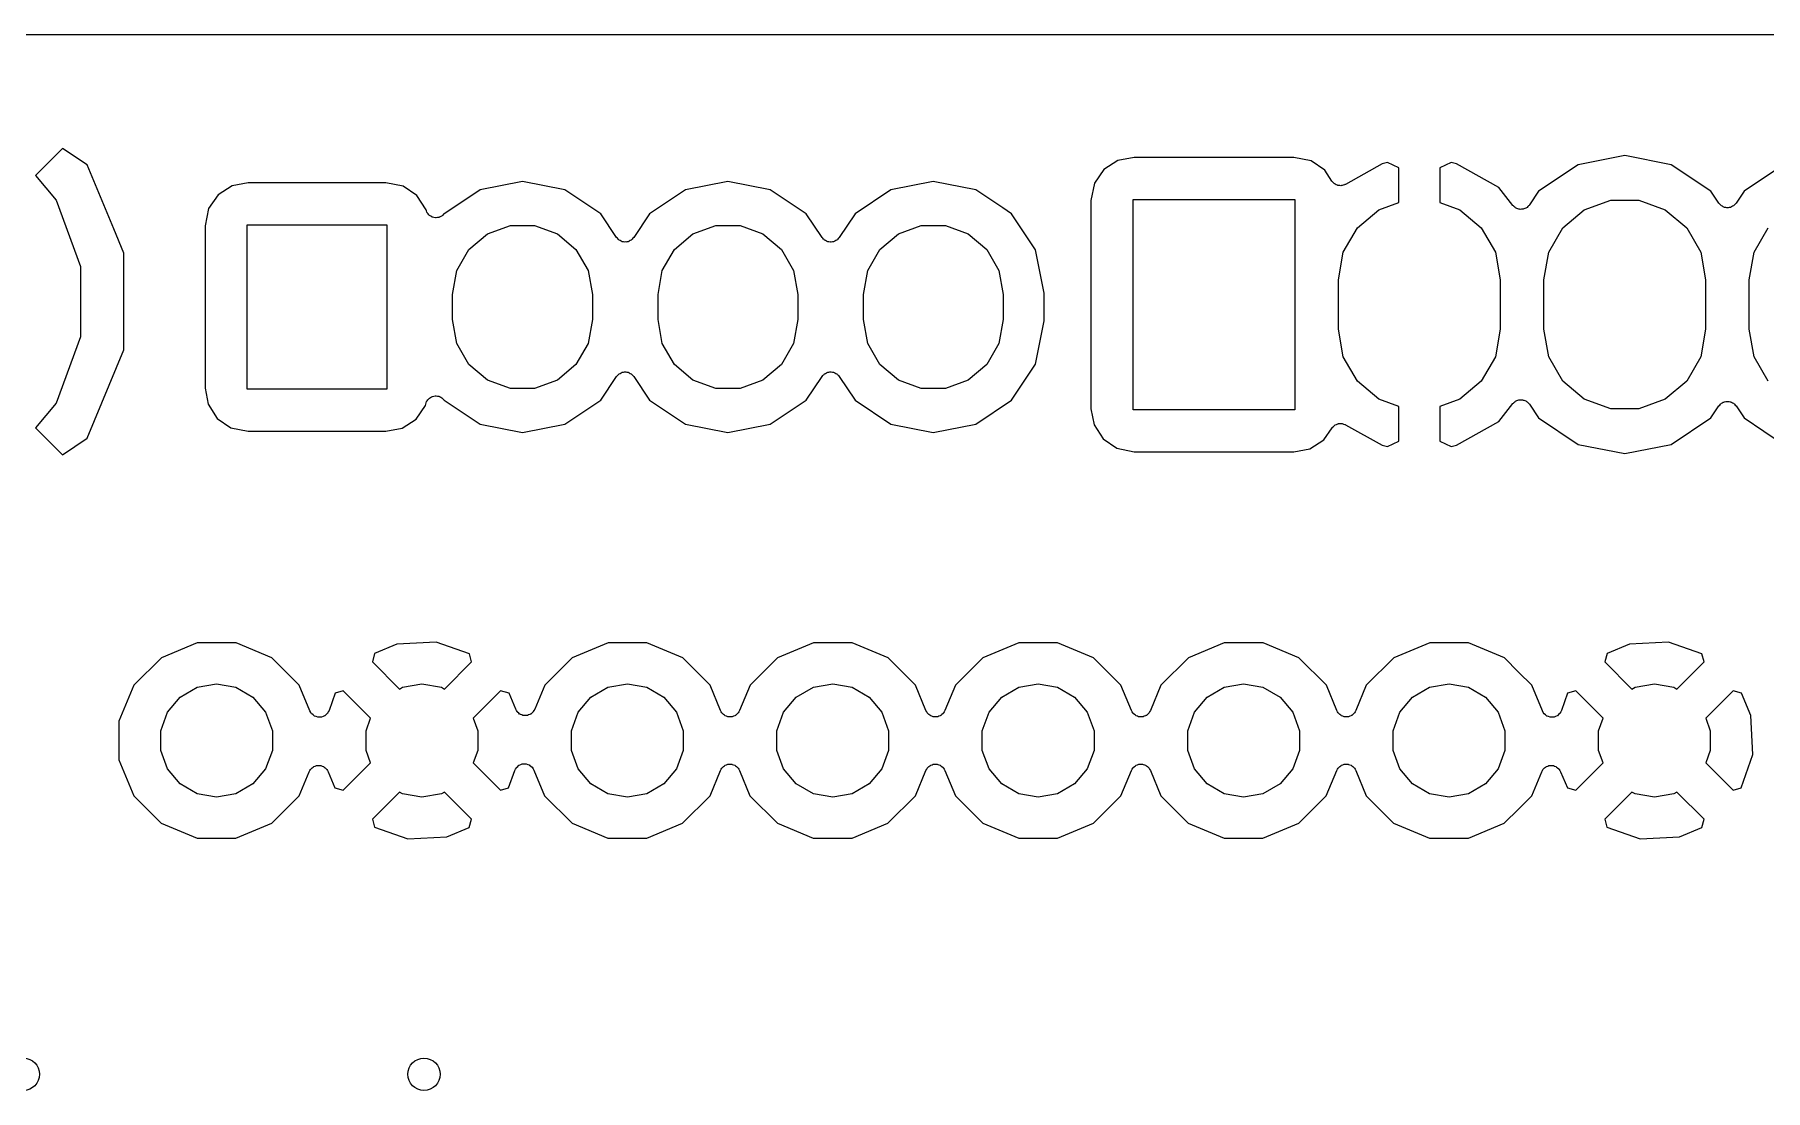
# Model space of a CAD drawing. Extents: x 10 to 287, y -200 to -10.
# Drawn here: x 86.12 to 107.52, y -50.62 to -37.56 of the extents above; entities that cross this region are included whole.
import ezdxf

# ---------------------------------------------------------------- set-up
doc = ezdxf.new("R2010")
doc.units = 0
doc.header["$MEASUREMENT"] = 0
doc.layers.add('BLACK', color=7, linetype='CONTINUOUS')

msp = doc.modelspace()

# ---------------------------------------------------------------- linework, layer by layer
at = {"layer": 'Black'}
for p, q in [((81.0255, -37.5615), (179.374, -37.5615)), ((86.4637, -38.9702), (86.1297, -39.3042)), ((86.7677, -39.1728), (86.4637, -38.9702)), ((99.5125, -39.1171), (99.3389, -39.2288)), ((99.7118, -39.0796), (99.5125, -39.1171)), ((101.687, -39.0796), (99.7118, -39.0796)), ((101.901, -39.1229), (101.687, -39.0796)), ((102.071, -39.2389), (101.901, -39.1229)), ((102.779, -39.1602), (102.326, -39.4142)), ((102.846, -39.1438), (102.779, -39.1602)), ((102.986, -39.2098), (102.846, -39.1438)), ((103.634, -39.1438), (103.494, -39.2098)), ((103.701, -39.1602), (103.634, -39.1438)), ((104.222, -39.4525), (103.701, -39.1602)), ((105.78, -39.0566), (105.204, -39.1712)), ((106.356, -39.1712), (105.78, -39.0566)), ((86.1297, -39.3042), (86.385, -39.6084)), ((87.0948, -39.9626), (86.7677, -39.1728)), ((92.15, -39.3761), (91.6261, -39.4804)), ((92.6739, -39.4804), (92.15, -39.3761)), ((94.69, -39.3761), (94.1661, -39.4804)), ((95.2139, -39.4804), (94.69, -39.3761)), ((97.23, -39.3761), (96.7061, -39.4804)), ((97.7539, -39.4804), (97.23, -39.3761)), ((99.3389, -39.2288), (99.2229, -39.3985)), ((102.157, -39.3722), (102.071, -39.2389)), ((102.162, -39.3776), (102.157, -39.3722)), ((102.166, -39.3839), (102.162, -39.3776)), ((102.986, -39.6395), (102.986, -39.2098)), ((103.494, -39.2098), (103.494, -39.6395)), ((105.204, -39.1712), (104.715, -39.4975)), ((106.845, -39.4975), (106.356, -39.1712)), ((107.744, -39.1712), (107.255, -39.4975)), ((88.3853, -39.5428), (88.2693, -39.7125)), ((88.5589, -39.4311), (88.3853, -39.5428)), ((88.7582, -39.3936), (88.5589, -39.4311)), ((90.4609, -39.3936), (88.7582, -39.3936)), ((90.6751, -39.4369), (90.4609, -39.3936)), ((90.8448, -39.5529), (90.6751, -39.4369)), ((90.958, -39.7288), (90.8448, -39.5529)), ((91.6261, -39.4804), (91.1765, -39.7807)), ((93.1181, -39.7771), (92.6739, -39.4804)), ((94.1661, -39.4804), (93.7219, -39.7771)), ((95.6581, -39.7771), (95.2139, -39.4804)), ((96.7061, -39.4804), (96.2619, -39.7771)), ((98.091, -39.7056), (97.7539, -39.4804)), ((99.2229, -39.3985), (99.1796, -39.6127)), ((102.177, -39.3937), (102.166, -39.3839)), ((102.187, -39.4046), (102.177, -39.3937)), ((102.193, -39.4079), (102.187, -39.4046)), ((102.199, -39.4127), (102.193, -39.4079)), ((102.213, -39.418), (102.199, -39.4127)), ((102.226, -39.4248), (102.213, -39.418)), ((102.233, -39.4257), (102.226, -39.4248)), ((102.24, -39.4283), (102.233, -39.4257)), ((102.255, -39.4285), (102.24, -39.4283)), ((102.27, -39.4303), (102.255, -39.4285)), ((102.277, -39.4287), (102.27, -39.4303)), ((102.284, -39.4288), (102.277, -39.4287)), ((102.298, -39.4239), (102.284, -39.4288)), ((102.313, -39.4206), (102.298, -39.4239)), ((102.319, -39.4167), (102.313, -39.4206)), ((102.326, -39.4142), (102.319, -39.4167)), ((104.397, -39.6747), (104.222, -39.4525)), ((104.715, -39.4975), (104.602, -39.6667)), ((106.944, -39.647), (106.845, -39.4975)), ((107.255, -39.4975), (107.156, -39.647)), ((86.385, -39.6084), (86.6832, -40.4276)), ((88.2693, -39.7125), (88.226, -39.9267)), ((90.962, -39.7395), (90.958, -39.7288)), ((90.9669, -39.7561), (90.962, -39.7395)), ((90.9698, -39.7601), (90.9669, -39.7561)), ((90.9715, -39.7647), (90.9698, -39.7601)), ((90.9827, -39.7778), (90.9715, -39.7647)), ((90.9929, -39.7917), (90.9827, -39.7778)), ((90.997, -39.7944), (90.9929, -39.7917)), ((91.0002, -39.7981), (90.997, -39.7944)), ((91.0153, -39.8066), (91.0002, -39.7981)), ((91.0296, -39.8162), (91.0153, -39.8066)), ((91.1559, -39.8023), (91.1404, -39.81)), ((91.1593, -39.7988), (91.1559, -39.8023)), ((91.1635, -39.7963), (91.1593, -39.7988)), ((91.1744, -39.7829), (91.1635, -39.7963)), ((91.1765, -39.7807), (91.1744, -39.7829)), ((93.3144, -40.0709), (93.1181, -39.7771)), ((93.7219, -39.7771), (93.5256, -40.0709)), ((95.8544, -40.0709), (95.6581, -39.7771)), ((96.2619, -39.7771), (96.0656, -40.0709)), ((98.1981, -39.7771), (98.091, -39.7056)), ((98.4949, -40.2213), (98.1981, -39.7771)), ((99.1796, -39.6127), (99.1796, -42.1882)), ((99.7, -42.2), (99.7, -39.6)), ((99.7, -39.6), (101.7, -39.6)), ((101.7, -39.6), (101.7, -42.2)), ((102.474, -39.9522), (102.74, -39.729)), ((102.74, -39.729), (102.986, -39.6395)), ((103.494, -39.6395), (103.74, -39.729)), ((103.74, -39.729), (104.006, -39.9522)), ((104.404, -39.6807), (104.397, -39.6747)), ((104.409, -39.6879), (104.404, -39.6807)), ((104.42, -39.6953), (104.409, -39.6879)), ((104.43, -39.7041), (104.42, -39.6953)), ((104.438, -39.7074), (104.43, -39.7041)), ((104.446, -39.7124), (104.438, -39.7074)), ((104.458, -39.7156), (104.446, -39.7124)), ((104.471, -39.7205), (104.458, -39.7156)), ((104.48, -39.7208), (104.471, -39.7205)), ((104.488, -39.7229), (104.48, -39.7208)), ((104.502, -39.7215), (104.488, -39.7229)), ((104.515, -39.7219), (104.502, -39.7215)), ((104.523, -39.7191), (104.515, -39.7219)), ((104.532, -39.7181), (104.523, -39.7191)), ((104.544, -39.7123), (104.532, -39.7181)), ((104.557, -39.7081), (104.544, -39.7123)), ((104.564, -39.7026), (104.557, -39.7081)), ((104.572, -39.6986), (104.564, -39.7026)), ((104.581, -39.689), (104.572, -39.6986)), ((104.591, -39.6809), (104.581, -39.689)), ((104.596, -39.6732), (104.591, -39.6809)), ((104.602, -39.6667), (104.596, -39.6732)), ((105.014, -39.9522), (105.28, -39.729)), ((105.28, -39.729), (105.606, -39.6102)), ((105.606, -39.6102), (105.954, -39.6102)), ((105.954, -39.6102), (106.28, -39.729)), ((106.28, -39.729), (106.546, -39.9522)), ((106.954, -39.657), (106.944, -39.647)), ((106.962, -39.6681), (106.954, -39.657)), ((106.969, -39.6728), (106.962, -39.6681)), ((106.975, -39.6788), (106.969, -39.6728)), ((106.987, -39.685), (106.975, -39.6788)), ((106.999, -39.6927), (106.987, -39.685)), ((107.007, -39.6946), (106.999, -39.6927)), ((107.014, -39.6983), (107.007, -39.6946)), ((107.028, -39.6998), (107.014, -39.6983)), ((107.042, -39.7031), (107.028, -39.6998)), ((107.05, -39.7022), (107.042, -39.7031)), ((107.058, -39.7031), (107.05, -39.7022)), ((107.072, -39.6998), (107.058, -39.7031)), ((107.086, -39.6983), (107.072, -39.6998)), ((107.093, -39.6946), (107.086, -39.6983)), ((107.101, -39.6927), (107.093, -39.6946)), ((107.113, -39.685), (107.101, -39.6927)), ((107.125, -39.6788), (107.113, -39.685)), ((107.131, -39.6728), (107.125, -39.6788)), ((107.138, -39.6681), (107.131, -39.6728)), ((107.146, -39.657), (107.138, -39.6681)), ((107.156, -39.647), (107.146, -39.657)), ((87.2195, -40.2636), (87.0948, -39.9626)), ((87.0948, -39.9626), (87.0948, -39.9626)), ((88.226, -39.9267), (88.226, -41.9342)), ((88.7464, -41.946), (88.7464, -39.914)), ((88.7464, -39.914), (90.4736, -39.914)), ((90.4736, -39.914), (90.4736, -41.946)), ((91.0344, -39.8173), (91.0296, -39.8162)), ((91.0387, -39.8197), (91.0344, -39.8173)), ((91.0557, -39.8225), (91.0387, -39.8197)), ((91.0725, -39.8266), (91.0557, -39.8225)), ((91.0773, -39.8261), (91.0725, -39.8266)), ((91.0822, -39.8269), (91.0773, -39.8261)), ((91.0992, -39.8237), (91.0822, -39.8269)), ((91.1163, -39.8218), (91.0992, -39.8237)), ((91.1207, -39.8197), (91.1163, -39.8218)), ((91.1256, -39.8187), (91.1207, -39.8197)), ((91.1404, -39.81), (91.1256, -39.8187)), ((91.7182, -40.0258), (92, -39.9232)), ((92, -39.9232), (92.3, -39.9232)), ((92.3, -39.9232), (92.5818, -40.0258)), ((94.2582, -40.0258), (94.54, -39.9232)), ((94.54, -39.9232), (94.84, -39.9232)), ((94.84, -39.9232), (95.1218, -40.0258)), ((96.7982, -40.0258), (97.08, -39.9232)), ((97.08, -39.9232), (97.38, -39.9232)), ((97.38, -39.9232), (97.6618, -40.0258)), ((102.3, -40.253), (102.474, -39.9522)), ((104.006, -39.9522), (104.18, -40.253)), ((104.84, -40.253), (105.014, -39.9522)), ((106.546, -39.9522), (106.72, -40.253)), ((107.38, -40.253), (107.554, -39.9522)), ((91.3385, -40.4783), (91.4884, -40.2186)), ((91.4884, -40.2186), (91.7182, -40.0258)), ((92.5818, -40.0258), (92.8116, -40.2186)), ((92.8116, -40.2186), (92.9615, -40.4783)), ((93.324, -40.0809), (93.3144, -40.0709)), ((93.3322, -40.0921), (93.324, -40.0809)), ((93.3391, -40.0968), (93.3322, -40.0921)), ((93.3449, -40.1028), (93.3391, -40.0968)), ((93.3573, -40.1089), (93.3449, -40.1028)), ((93.3689, -40.1166), (93.3573, -40.1089)), ((93.377, -40.1186), (93.3689, -40.1166)), ((93.3845, -40.1223), (93.377, -40.1186)), ((93.3982, -40.1238), (93.3845, -40.1223)), ((93.4117, -40.1271), (93.3982, -40.1238)), ((93.42, -40.1262), (93.4117, -40.1271)), ((93.4283, -40.1271), (93.42, -40.1262)), ((93.4418, -40.1238), (93.4283, -40.1271)), ((93.4555, -40.1223), (93.4418, -40.1238)), ((93.463, -40.1186), (93.4555, -40.1223)), ((93.4711, -40.1166), (93.463, -40.1186)), ((93.4827, -40.1089), (93.4711, -40.1166)), ((93.4951, -40.1028), (93.4827, -40.1089)), ((93.5009, -40.0968), (93.4951, -40.1028)), ((93.5078, -40.0921), (93.5009, -40.0968)), ((93.516, -40.0809), (93.5078, -40.0921)), ((93.5256, -40.0709), (93.516, -40.0809)), ((93.8785, -40.4783), (94.0284, -40.2186)), ((94.0284, -40.2186), (94.2582, -40.0258)), ((95.1218, -40.0258), (95.3516, -40.2186)), ((95.3516, -40.2186), (95.5015, -40.4783)), ((95.864, -40.0809), (95.8544, -40.0709)), ((95.8722, -40.0921), (95.864, -40.0809)), ((95.8791, -40.0968), (95.8722, -40.0921)), ((95.8849, -40.1028), (95.8791, -40.0968)), ((95.8973, -40.1089), (95.8849, -40.1028)), ((95.9089, -40.1166), (95.8973, -40.1089)), ((95.917, -40.1186), (95.9089, -40.1166)), ((95.9245, -40.1223), (95.917, -40.1186)), ((95.9382, -40.1238), (95.9245, -40.1223)), ((95.9517, -40.1271), (95.9382, -40.1238)), ((95.96, -40.1262), (95.9517, -40.1271)), ((95.9683, -40.1271), (95.96, -40.1262)), ((95.9818, -40.1238), (95.9683, -40.1271)), ((95.9955, -40.1223), (95.9818, -40.1238)), ((96.003, -40.1186), (95.9955, -40.1223)), ((96.0111, -40.1166), (96.003, -40.1186)), ((96.0227, -40.1089), (96.0111, -40.1166)), ((96.0351, -40.1028), (96.0227, -40.1089)), ((96.0409, -40.0968), (96.0351, -40.1028)), ((96.0478, -40.0921), (96.0409, -40.0968)), ((96.056, -40.0809), (96.0478, -40.0921)), ((96.0656, -40.0709), (96.056, -40.0809)), ((96.4185, -40.4783), (96.5684, -40.2186)), ((96.5684, -40.2186), (96.7982, -40.0258)), ((97.6618, -40.0258), (97.8916, -40.2186)), ((97.8916, -40.2186), (98.0415, -40.4783)), ((98.6016, -40.7578), (98.4949, -40.2213)), ((86.6832, -40.4276), (86.6832, -41.2994)), ((87.2201, -41.4606), (87.2195, -40.2636)), ((102.24, -40.595), (102.3, -40.253)), ((104.18, -40.253), (104.24, -40.595)), ((104.78, -40.595), (104.84, -40.253)), ((106.72, -40.253), (106.78, -40.595)), ((107.32, -40.595), (107.38, -40.253)), ((91.2864, -40.7737), (91.3385, -40.4783)), ((92.9615, -40.4783), (93.0136, -40.7737)), ((93.8264, -40.7737), (93.8785, -40.4783)), ((95.5015, -40.4783), (95.5536, -40.7737)), ((96.3664, -40.7737), (96.4185, -40.4783)), ((98.0415, -40.4783), (98.0936, -40.7737)), ((102.24, -41.205), (102.24, -40.595)), ((104.24, -40.595), (104.24, -41.205)), ((104.78, -41.205), (104.78, -40.595)), ((106.78, -40.595), (106.78, -41.205)), ((107.32, -41.205), (107.32, -40.595)), ((91.2864, -41.0863), (91.2864, -40.7737)), ((93.0136, -40.7737), (93.0136, -41.0863)), ((93.8264, -41.0863), (93.8264, -40.7737)), ((95.5536, -40.7737), (95.5536, -41.0863)), ((96.3664, -41.0863), (96.3664, -40.7737)), ((98.0936, -40.7737), (98.0936, -41.0863)), ((98.6016, -41.1022), (98.6016, -40.7578)), ((91.3385, -41.3817), (91.2864, -41.0863)), ((93.0136, -41.0863), (92.9615, -41.3817)), ((93.8785, -41.3817), (93.8264, -41.0863)), ((95.5536, -41.0863), (95.5015, -41.3817)), ((96.4185, -41.3817), (96.3664, -41.0863)), ((98.0936, -41.0863), (98.0415, -41.3817)), ((86.6832, -41.2994), (86.385, -42.1186)), ((98.4949, -41.6387), (98.6016, -41.1022)), ((102.3, -41.547), (102.24, -41.205)), ((104.24, -41.205), (104.18, -41.547)), ((104.84, -41.547), (104.78, -41.205)), ((106.78, -41.205), (106.72, -41.547)), ((107.38, -41.547), (107.32, -41.205)), ((86.7677, -42.5542), (87.2201, -41.4606)), ((91.4884, -41.6414), (91.3385, -41.3817)), ((92.9615, -41.3817), (92.8116, -41.6414)), ((94.0284, -41.6414), (93.8785, -41.3817)), ((95.5015, -41.3817), (95.3516, -41.6414)), ((96.5684, -41.6414), (96.4185, -41.3817)), ((98.0415, -41.3817), (97.8916, -41.6414)), ((91.7182, -41.8342), (91.4884, -41.6414)), ((92.8116, -41.6414), (92.5818, -41.8342)), ((93.3982, -41.7362), (93.4117, -41.7329)), ((93.4117, -41.7329), (93.42, -41.7338)), ((93.42, -41.7338), (93.4283, -41.7329)), ((93.4283, -41.7329), (93.4418, -41.7362)), ((94.2582, -41.8342), (94.0284, -41.6414)), ((95.3516, -41.6414), (95.1218, -41.8342)), ((95.9382, -41.7362), (95.9517, -41.7329)), ((95.9517, -41.7329), (95.96, -41.7338)), ((95.96, -41.7338), (95.9683, -41.7329)), ((95.9683, -41.7329), (95.9818, -41.7362)), ((96.7982, -41.8342), (96.5684, -41.6414)), ((97.8916, -41.6414), (97.6618, -41.8342)), ((98.1981, -42.0829), (98.4949, -41.6387)), ((102.474, -41.8478), (102.3, -41.547)), ((104.18, -41.547), (104.006, -41.8478)), ((105.014, -41.8478), (104.84, -41.547)), ((106.72, -41.547), (106.546, -41.8478)), ((107.554, -41.8478), (107.38, -41.547)), ((88.226, -41.9342), (88.2635, -42.1335)), ((90.4736, -41.946), (88.7464, -41.946)), ((92, -41.9368), (91.7182, -41.8342)), ((92.3, -41.9368), (92, -41.9368)), ((92.5818, -41.8342), (92.3, -41.9368)), ((93.1181, -42.0829), (93.3144, -41.7891)), ((93.3144, -41.7891), (93.324, -41.7791)), ((93.324, -41.7791), (93.3322, -41.7679)), ((93.3322, -41.7679), (93.3391, -41.7632)), ((93.3391, -41.7632), (93.3449, -41.7572)), ((93.3449, -41.7572), (93.3573, -41.7511)), ((93.3573, -41.7511), (93.3689, -41.7434)), ((93.3689, -41.7434), (93.377, -41.7414)), ((93.377, -41.7414), (93.3845, -41.7377)), ((93.3845, -41.7377), (93.3982, -41.7362)), ((93.4418, -41.7362), (93.4555, -41.7377)), ((93.4555, -41.7377), (93.463, -41.7414)), ((93.463, -41.7414), (93.4711, -41.7434)), ((93.4711, -41.7434), (93.4827, -41.7511)), ((93.4827, -41.7511), (93.4951, -41.7572)), ((93.4951, -41.7572), (93.5009, -41.7632)), ((93.5009, -41.7632), (93.5078, -41.7679)), ((93.5078, -41.7679), (93.516, -41.7791)), ((93.516, -41.7791), (93.5256, -41.7891)), ((93.5256, -41.7891), (93.7219, -42.0829)), ((94.54, -41.9368), (94.2582, -41.8342)), ((94.84, -41.9368), (94.54, -41.9368)), ((95.1218, -41.8342), (94.84, -41.9368)), ((95.6581, -42.0829), (95.8544, -41.7891)), ((95.8544, -41.7891), (95.864, -41.7791)), ((95.864, -41.7791), (95.8722, -41.7679)), ((95.8722, -41.7679), (95.8791, -41.7632)), ((95.8791, -41.7632), (95.8849, -41.7572)), ((95.8849, -41.7572), (95.8973, -41.7511)), ((95.8973, -41.7511), (95.9089, -41.7434)), ((95.9089, -41.7434), (95.917, -41.7414)), ((95.917, -41.7414), (95.9245, -41.7377)), ((95.9245, -41.7377), (95.9382, -41.7362)), ((95.9818, -41.7362), (95.9955, -41.7377)), ((95.9955, -41.7377), (96.003, -41.7414)), ((96.003, -41.7414), (96.0111, -41.7434)), ((96.0111, -41.7434), (96.0227, -41.7511)), ((96.0227, -41.7511), (96.0351, -41.7572)), ((96.0351, -41.7572), (96.0409, -41.7632)), ((96.0409, -41.7632), (96.0478, -41.7679)), ((96.0478, -41.7679), (96.056, -41.7791)), ((96.056, -41.7791), (96.0656, -41.7891)), ((96.0656, -41.7891), (96.2619, -42.0829)), ((97.08, -41.9368), (96.7982, -41.8342)), ((97.38, -41.9368), (97.08, -41.9368)), ((97.6618, -41.8342), (97.38, -41.9368)), ((102.74, -42.071), (102.474, -41.8478)), ((104.006, -41.8478), (103.74, -42.071)), ((105.28, -42.071), (105.014, -41.8478)), ((106.546, -41.8478), (106.28, -42.071)), ((86.385, -42.1186), (86.1297, -42.4229)), ((88.2635, -42.1335), (88.3752, -42.3071)), ((90.8347, -42.3172), (90.9507, -42.1475)), ((90.9507, -42.1475), (90.9539, -42.1314)), ((90.9539, -42.1314), (90.9599, -42.1161)), ((90.9599, -42.1161), (90.9645, -42.1004)), ((90.9645, -42.1004), (90.9679, -42.0957)), ((90.9679, -42.0957), (90.9701, -42.0903)), ((90.9701, -42.0903), (90.9809, -42.078)), ((90.9809, -42.078), (90.9906, -42.0648)), ((90.9906, -42.0648), (90.9954, -42.0616)), ((90.9954, -42.0616), (90.9992, -42.0572)), ((90.9992, -42.0572), (91.0136, -42.0494)), ((91.0136, -42.0494), (91.0272, -42.0403)), ((91.0272, -42.0403), (91.0329, -42.0389)), ((91.0329, -42.0389), (91.038, -42.0362)), ((91.038, -42.0362), (91.0542, -42.0337)), ((91.0542, -42.0337), (91.0701, -42.0298)), ((91.0701, -42.0298), (91.0759, -42.0305)), ((91.0759, -42.0305), (91.0816, -42.0296)), ((91.0816, -42.0296), (91.0977, -42.0329)), ((91.0977, -42.0329), (91.1139, -42.0346)), ((91.1139, -42.0346), (91.1191, -42.0372)), ((91.1191, -42.0372), (91.1248, -42.0384)), ((91.1248, -42.0384), (91.1388, -42.0469)), ((91.1388, -42.0469), (91.1535, -42.0541)), ((91.1535, -42.0541), (91.1575, -42.0583)), ((91.1575, -42.0583), (91.1625, -42.0614)), ((91.1625, -42.0614), (91.1727, -42.0742)), ((91.1727, -42.0742), (91.1794, -42.0812)), ((91.1794, -42.0812), (91.6261, -42.3796)), ((92.6739, -42.3796), (93.1181, -42.0829)), ((93.7219, -42.0829), (94.1661, -42.3796)), ((95.2139, -42.3796), (95.6581, -42.0829)), ((96.2619, -42.0829), (96.7061, -42.3796)), ((97.7539, -42.3796), (98.1981, -42.0829)), ((102.986, -42.1605), (102.74, -42.071)), ((102.986, -42.5902), (102.986, -42.1605)), ((103.74, -42.071), (103.494, -42.1605)), ((103.494, -42.1605), (103.494, -42.5902)), ((104.222, -42.3475), (104.397, -42.1253)), ((104.397, -42.1253), (104.404, -42.1193)), ((104.404, -42.1193), (104.409, -42.1121)), ((104.409, -42.1121), (104.42, -42.1047)), ((104.42, -42.1047), (104.43, -42.0959)), ((104.43, -42.0959), (104.438, -42.0926)), ((104.438, -42.0926), (104.446, -42.0876)), ((104.446, -42.0876), (104.458, -42.0844)), ((104.458, -42.0844), (104.471, -42.0795)), ((104.471, -42.0795), (104.48, -42.0792)), ((104.48, -42.0792), (104.488, -42.0771)), ((104.488, -42.0771), (104.502, -42.0785)), ((104.502, -42.0785), (104.515, -42.0781)), ((104.515, -42.0781), (104.523, -42.0809)), ((104.523, -42.0809), (104.532, -42.0819)), ((104.532, -42.0819), (104.544, -42.0877)), ((104.544, -42.0877), (104.557, -42.0919)), ((104.557, -42.0919), (104.564, -42.0974)), ((104.564, -42.0974), (104.572, -42.1014)), ((104.572, -42.1014), (104.581, -42.111)), ((104.581, -42.111), (104.591, -42.1191)), ((104.591, -42.1191), (104.596, -42.1268)), ((104.596, -42.1268), (104.602, -42.1333)), ((104.602, -42.1333), (104.715, -42.3025)), ((105.606, -42.1898), (105.28, -42.071)), ((106.28, -42.071), (105.954, -42.1898)), ((106.845, -42.3025), (106.944, -42.153)), ((106.944, -42.153), (106.954, -42.143)), ((106.954, -42.143), (106.962, -42.1319)), ((106.962, -42.1319), (106.969, -42.1272)), ((106.969, -42.1272), (106.975, -42.1212)), ((106.975, -42.1212), (106.987, -42.115)), ((106.987, -42.115), (106.999, -42.1073)), ((106.999, -42.1073), (107.007, -42.1054)), ((107.007, -42.1054), (107.014, -42.1017)), ((107.014, -42.1017), (107.028, -42.1002)), ((107.028, -42.1002), (107.042, -42.0969)), ((107.042, -42.0969), (107.05, -42.0978)), ((107.05, -42.0978), (107.058, -42.0969)), ((107.058, -42.0969), (107.072, -42.1002)), ((107.072, -42.1002), (107.086, -42.1017)), ((107.086, -42.1017), (107.093, -42.1054)), ((107.093, -42.1054), (107.101, -42.1073)), ((107.101, -42.1073), (107.113, -42.115)), ((107.113, -42.115), (107.125, -42.1212)), ((107.125, -42.1212), (107.131, -42.1272)), ((107.131, -42.1272), (107.138, -42.1319)), ((107.138, -42.1319), (107.146, -42.143)), ((107.146, -42.143), (107.156, -42.153)), ((107.156, -42.153), (107.255, -42.3025)), ((88.3752, -42.3071), (88.5449, -42.4231)), ((90.6611, -42.4289), (90.8347, -42.3172)), ((99.1796, -42.1882), (99.2171, -42.3875)), ((101.7, -42.2), (99.7, -42.2)), ((102.216, -42.3823), (102.231, -42.3751)), ((102.231, -42.3751), (102.237, -42.3745)), ((102.237, -42.3745), (102.242, -42.3726)), ((102.242, -42.3726), (102.258, -42.3724)), ((102.258, -42.3724), (102.275, -42.3707)), ((102.275, -42.3707), (102.28, -42.3721)), ((102.28, -42.3721), (102.286, -42.3721)), ((102.286, -42.3721), (102.302, -42.3776)), ((103.701, -42.6398), (104.222, -42.3475)), ((104.715, -42.3025), (105.204, -42.6288)), ((105.954, -42.1898), (105.606, -42.1898)), ((106.356, -42.6288), (106.845, -42.3025)), ((107.255, -42.3025), (107.744, -42.6288)), ((86.1297, -42.4229), (86.4637, -42.7568)), ((86.4637, -42.7568), (86.7677, -42.5542)), ((88.5449, -42.4231), (88.7591, -42.4664)), ((88.7591, -42.4664), (90.4618, -42.4664)), ((90.4618, -42.4664), (90.6611, -42.4289)), ((91.6261, -42.3796), (92.15, -42.4839)), ((92.15, -42.4839), (92.6739, -42.3796)), ((94.1661, -42.3796), (94.69, -42.4839)), ((94.69, -42.4839), (95.2139, -42.3796)), ((96.7061, -42.3796), (97.23, -42.4839)), ((97.23, -42.4839), (97.7539, -42.3796)), ((99.2171, -42.3875), (99.3288, -42.5611)), ((99.3288, -42.5611), (99.4985, -42.6771)), ((101.887, -42.6829), (102.061, -42.5712)), ((102.061, -42.5712), (102.16, -42.4257)), ((102.16, -42.4257), (102.164, -42.4218)), ((102.164, -42.4218), (102.167, -42.4169)), ((102.167, -42.4169), (102.18, -42.4061)), ((102.18, -42.4061), (102.191, -42.3942)), ((102.191, -42.3942), (102.196, -42.3918)), ((102.196, -42.3918), (102.201, -42.3882)), ((102.201, -42.3882), (102.216, -42.3823)), ((102.302, -42.3776), (102.318, -42.3817)), ((102.318, -42.3817), (102.322, -42.3848)), ((102.322, -42.3848), (102.328, -42.3866)), ((102.328, -42.3866), (102.779, -42.6398)), ((99.4985, -42.6771), (99.7127, -42.7204)), ((99.7127, -42.7204), (101.688, -42.7204)), ((101.688, -42.7204), (101.887, -42.6829)), ((102.779, -42.6398), (102.846, -42.6562)), ((102.846, -42.6562), (102.986, -42.5902)), ((103.494, -42.5902), (103.634, -42.6562)), ((103.634, -42.6562), (103.701, -42.6398)), ((105.204, -42.6288), (105.78, -42.7434)), ((105.78, -42.7434), (106.356, -42.6288)), ((88.1277, -45.0848), (87.6841, -45.2681)), ((88.6076, -45.0852), (88.1277, -45.0848)), ((89.0509, -45.2693), (88.6076, -45.0852)), ((90.598, -45.1), (90.3206, -45.2149)), ((91.0808, -45.0738), (90.598, -45.1)), ((91.4937, -45.2191), (91.0808, -45.0738)), ((93.2077, -45.0848), (92.7641, -45.2681)), ((93.6876, -45.0852), (93.2077, -45.0848)), ((94.1309, -45.2693), (93.6876, -45.0852)), ((95.7477, -45.0848), (95.3041, -45.2681)), ((96.2276, -45.0852), (95.7477, -45.0848)), ((96.6709, -45.2693), (96.2276, -45.0852)), ((98.2877, -45.0848), (97.8441, -45.2681)), ((98.7676, -45.0852), (98.2877, -45.0848)), ((99.2109, -45.2693), (98.7676, -45.0852)), ((100.828, -45.0848), (100.384, -45.2681)), ((101.308, -45.0852), (100.828, -45.0848)), ((101.751, -45.2693), (101.308, -45.0852)), ((103.368, -45.0848), (102.924, -45.2681)), ((103.848, -45.0852), (103.368, -45.0848)), ((104.291, -45.2693), (103.848, -45.0852)), ((105.838, -45.1), (105.561, -45.2149)), ((106.321, -45.0738), (105.838, -45.1)), ((106.734, -45.2191), (106.321, -45.0738)), ((87.6841, -45.2681), (87.3444, -45.6072)), ((89.2284, -45.447), (89.0509, -45.2693)), ((90.3206, -45.2149), (90.2933, -45.319)), ((90.2933, -45.319), (90.6288, -45.6545)), ((91.1844, -45.6545), (91.5199, -45.319)), ((91.5199, -45.319), (91.4937, -45.2191)), ((92.7641, -45.2681), (92.4244, -45.6072)), ((94.47, -45.609), (94.1309, -45.2693)), ((95.3041, -45.2681), (94.9644, -45.6072)), ((97.01, -45.609), (96.6709, -45.2693)), ((97.8441, -45.2681), (97.5044, -45.6072)), ((99.55, -45.609), (99.2109, -45.2693)), ((100.384, -45.2681), (100.044, -45.6072)), ((102.09, -45.609), (101.751, -45.2693)), ((102.924, -45.2681), (102.584, -45.6072)), ((104.468, -45.447), (104.291, -45.2693)), ((105.561, -45.2149), (105.533, -45.319)), ((105.533, -45.319), (105.869, -45.6545)), ((106.424, -45.6545), (106.76, -45.319)), ((106.76, -45.319), (106.734, -45.2191)), ((89.39, -45.609), (89.2284, -45.447)), ((104.63, -45.609), (104.468, -45.447)), ((87.3444, -45.6072), (87.1603, -46.0505)), ((87.7594, -45.9409), (87.9159, -45.7544)), ((87.9159, -45.7544), (88.1268, -45.6326)), ((88.1268, -45.6326), (88.3666, -45.5903)), ((88.3666, -45.5903), (88.6064, -45.6326)), ((88.6064, -45.6326), (88.8173, -45.7544)), ((88.8173, -45.7544), (88.9738, -45.9409)), ((89.5211, -45.9263), (89.39, -45.609)), ((89.8342, -45.7044), (89.7583, -45.92)), ((89.9341, -45.6782), (89.8342, -45.7044)), ((90.272, -46.0161), (89.9341, -45.6782)), ((90.6288, -45.6545), (90.6668, -45.6326)), ((90.6668, -45.6326), (90.9066, -45.5903)), ((90.9066, -45.5903), (91.1464, -45.6326)), ((91.1464, -45.6326), (91.1844, -45.6545)), ((91.8791, -45.6782), (91.5412, -46.0161)), ((91.9832, -45.7055), (91.8791, -45.6782)), ((92.066, -45.9052), (91.9832, -45.7055)), ((92.4244, -45.6072), (92.3006, -45.9053)), ((92.8394, -45.9409), (92.9959, -45.7544)), ((92.9959, -45.7544), (93.2068, -45.6326)), ((93.2068, -45.6326), (93.4466, -45.5903)), ((93.4466, -45.5903), (93.6864, -45.6326)), ((93.6864, -45.6326), (93.8973, -45.7544)), ((93.8973, -45.7544), (94.0538, -45.9409)), ((94.5991, -45.9214), (94.47, -45.609)), ((94.9644, -45.6072), (94.8338, -45.9216)), ((95.3794, -45.9409), (95.5359, -45.7544)), ((95.5359, -45.7544), (95.7468, -45.6326)), ((95.7468, -45.6326), (95.9866, -45.5903)), ((95.9866, -45.5903), (96.2264, -45.6326)), ((96.2264, -45.6326), (96.4373, -45.7544)), ((96.4373, -45.7544), (96.5938, -45.9409)), ((97.1391, -45.9214), (97.01, -45.609)), ((97.5044, -45.6072), (97.3738, -45.9216)), ((97.9194, -45.9409), (98.0759, -45.7544)), ((98.0759, -45.7544), (98.2868, -45.6326)), ((98.2868, -45.6326), (98.5266, -45.5903)), ((98.5266, -45.5903), (98.7664, -45.6326)), ((98.7664, -45.6326), (98.9773, -45.7544)), ((98.9773, -45.7544), (99.1338, -45.9409)), ((99.6791, -45.9214), (99.55, -45.609)), ((100.044, -45.6072), (99.9138, -45.9216)), ((100.459, -45.9409), (100.616, -45.7544)), ((100.616, -45.7544), (100.827, -45.6326)), ((100.827, -45.6326), (101.067, -45.5903)), ((101.067, -45.5903), (101.306, -45.6326)), ((101.306, -45.6326), (101.517, -45.7544)), ((101.517, -45.7544), (101.674, -45.9409)), ((102.219, -45.9214), (102.09, -45.609)), ((102.584, -45.6072), (102.454, -45.9216)), ((102.999, -45.9409), (103.156, -45.7544)), ((103.156, -45.7544), (103.367, -45.6326)), ((103.367, -45.6326), (103.607, -45.5903)), ((103.607, -45.5903), (103.846, -45.6326)), ((103.846, -45.6326), (104.057, -45.7544)), ((104.057, -45.7544), (104.214, -45.9409)), ((104.761, -45.9263), (104.63, -45.609)), ((105.074, -45.7044), (104.998, -45.92)), ((105.174, -45.6782), (105.074, -45.7044)), ((105.512, -46.0161), (105.174, -45.6782)), ((105.869, -45.6545), (105.907, -45.6326)), ((105.907, -45.6326), (106.147, -45.5903)), ((106.147, -45.5903), (106.386, -45.6326)), ((106.386, -45.6326), (106.424, -45.6545)), ((107.119, -45.6782), (106.781, -46.0161)), ((107.223, -45.7055), (107.119, -45.6782)), ((107.338, -45.9829), (107.223, -45.7055)), ((87.6761, -46.1697), (87.7594, -45.9409)), ((88.9738, -45.9409), (89.0571, -46.1697)), ((89.5319, -45.9432), (89.5211, -45.9263)), ((89.5421, -45.9605), (89.5319, -45.9432)), ((89.5437, -45.9618), (89.5421, -45.9605)), ((89.5448, -45.9635), (89.5437, -45.9618)), ((89.5607, -45.9758), (89.5448, -45.9635)), ((89.5762, -45.9885), (89.5607, -45.9758)), ((89.5781, -45.9892), (89.5762, -45.9885)), ((89.5798, -45.9904), (89.5781, -45.9892)), ((89.5989, -45.9965), (89.5798, -45.9904)), ((89.6178, -46.0031), (89.5989, -45.9965)), ((89.6199, -46.0031), (89.6178, -46.0031)), ((89.6218, -46.0037), (89.6199, -46.0031)), ((89.6419, -46.0029), (89.6218, -46.0037)), ((89.6619, -46.0026), (89.6419, -46.0029)), ((89.6638, -46.0019), (89.6619, -46.0026)), ((89.6659, -46.0018), (89.6638, -46.0019)), ((89.6844, -45.9942), (89.6659, -46.0018)), ((89.7032, -45.9871), (89.6844, -45.9942)), ((89.7047, -45.9858), (89.7032, -45.9871)), ((89.7067, -45.985), (89.7047, -45.9858)), ((89.7214, -45.9715), (89.7067, -45.985)), ((89.7367, -45.9584), (89.7214, -45.9715)), ((89.7377, -45.9566), (89.7367, -45.9584)), ((89.7392, -45.9552), (89.7377, -45.9566)), ((89.7485, -45.9374), (89.7392, -45.9552)), ((89.7583, -45.92), (89.7485, -45.9374)), ((92.0748, -45.9192), (92.066, -45.9052)), ((92.0825, -45.9338), (92.0748, -45.9192)), ((92.0866, -45.9377), (92.0825, -45.9338)), ((92.0897, -45.9424), (92.0866, -45.9377)), ((92.1028, -45.9525), (92.0897, -45.9424)), ((92.115, -45.9637), (92.1028, -45.9525)), ((92.1202, -45.9658), (92.115, -45.9637)), ((92.1246, -45.9693), (92.1202, -45.9658)), ((92.1404, -45.9742), (92.1246, -45.9693)), ((92.1557, -45.9806), (92.1404, -45.9742)), ((92.1613, -45.9808), (92.1557, -45.9806)), ((92.1667, -45.9825), (92.1613, -45.9808)), ((92.1832, -45.9818), (92.1667, -45.9825)), ((92.1998, -45.9825), (92.1832, -45.9818)), ((92.2051, -45.9809), (92.1998, -45.9825)), ((92.2108, -45.9806), (92.2051, -45.9809)), ((92.2261, -45.9743), (92.2108, -45.9806)), ((92.2418, -45.9693), (92.2261, -45.9743)), ((92.2463, -45.9659), (92.2418, -45.9693)), ((92.2515, -45.9637), (92.2463, -45.9659)), ((92.2637, -45.9526), (92.2515, -45.9637)), ((92.2768, -45.9425), (92.2637, -45.9526)), ((92.2799, -45.9377), (92.2768, -45.9425)), ((92.284, -45.9339), (92.2799, -45.9377)), ((92.2917, -45.9193), (92.284, -45.9339)), ((92.3006, -45.9053), (92.2917, -45.9193)), ((92.7561, -46.1697), (92.8394, -45.9409)), ((94.0538, -45.9409), (94.1371, -46.1697)), ((94.608, -45.9354), (94.5991, -45.9214)), ((94.6157, -45.9502), (94.608, -45.9354)), ((94.6198, -45.9539), (94.6157, -45.9502)), ((94.6228, -45.9587), (94.6198, -45.9539)), ((94.6359, -45.9688), (94.6228, -45.9587)), ((94.6482, -45.98), (94.6359, -45.9688)), ((94.6533, -45.9821), (94.6482, -45.98)), ((94.6578, -45.9855), (94.6533, -45.9821)), ((94.6736, -45.9905), (94.6578, -45.9855)), ((94.6889, -45.9969), (94.6736, -45.9905)), ((94.6945, -45.9972), (94.6889, -45.9969)), ((94.6998, -45.9988), (94.6945, -45.9972)), ((94.7164, -45.9981), (94.6998, -45.9988)), ((94.733, -45.9989), (94.7164, -45.9981)), ((94.7383, -45.9972), (94.733, -45.9989)), ((94.7439, -45.997), (94.7383, -45.9972)), ((94.7592, -45.9906), (94.7439, -45.997)), ((94.775, -45.9856), (94.7592, -45.9906)), ((94.7795, -45.9823), (94.775, -45.9856)), ((94.7846, -45.9801), (94.7795, -45.9823)), ((94.7969, -45.9689), (94.7846, -45.9801)), ((94.8101, -45.9588), (94.7969, -45.9689)), ((94.8131, -45.9541), (94.8101, -45.9588)), ((94.8172, -45.9503), (94.8131, -45.9541)), ((94.8249, -45.9356), (94.8172, -45.9503)), ((94.8338, -45.9216), (94.8249, -45.9356)), ((95.2961, -46.1697), (95.3794, -45.9409)), ((96.5938, -45.9409), (96.6771, -46.1697)), ((97.148, -45.9354), (97.1391, -45.9214)), ((97.1557, -45.9502), (97.148, -45.9354)), ((97.1598, -45.9539), (97.1557, -45.9502)), ((97.1628, -45.9587), (97.1598, -45.9539)), ((97.1759, -45.9688), (97.1628, -45.9587)), ((97.1882, -45.98), (97.1759, -45.9688)), ((97.1933, -45.9821), (97.1882, -45.98)), ((97.1978, -45.9855), (97.1933, -45.9821)), ((97.2136, -45.9905), (97.1978, -45.9855)), ((97.2289, -45.9969), (97.2136, -45.9905)), ((97.2345, -45.9972), (97.2289, -45.9969)), ((97.2398, -45.9988), (97.2345, -45.9972)), ((97.2564, -45.9981), (97.2398, -45.9988)), ((97.273, -45.9989), (97.2564, -45.9981)), ((97.2783, -45.9972), (97.273, -45.9989)), ((97.2839, -45.997), (97.2783, -45.9972)), ((97.2992, -45.9906), (97.2839, -45.997)), ((97.315, -45.9856), (97.2992, -45.9906)), ((97.3195, -45.9823), (97.315, -45.9856)), ((97.3246, -45.9801), (97.3195, -45.9823)), ((97.3369, -45.9689), (97.3246, -45.9801)), ((97.3501, -45.9588), (97.3369, -45.9689)), ((97.3531, -45.9541), (97.3501, -45.9588)), ((97.3572, -45.9503), (97.3531, -45.9541)), ((97.3649, -45.9356), (97.3572, -45.9503)), ((97.3738, -45.9216), (97.3649, -45.9356)), ((97.8361, -46.1697), (97.9194, -45.9409)), ((99.1338, -45.9409), (99.2171, -46.1697)), ((99.688, -45.9354), (99.6791, -45.9214)), ((99.6957, -45.9502), (99.688, -45.9354)), ((99.6998, -45.9539), (99.6957, -45.9502)), ((99.7028, -45.9587), (99.6998, -45.9539)), ((99.7159, -45.9688), (99.7028, -45.9587)), ((99.7282, -45.98), (99.7159, -45.9688)), ((99.7333, -45.9821), (99.7282, -45.98)), ((99.7378, -45.9855), (99.7333, -45.9821)), ((99.7536, -45.9905), (99.7378, -45.9855)), ((99.7689, -45.9969), (99.7536, -45.9905)), ((99.7745, -45.9972), (99.7689, -45.9969)), ((99.7798, -45.9988), (99.7745, -45.9972)), ((99.7964, -45.9981), (99.7798, -45.9988)), ((99.813, -45.9989), (99.7964, -45.9981)), ((99.8183, -45.9972), (99.813, -45.9989)), ((99.8239, -45.997), (99.8183, -45.9972)), ((99.8392, -45.9906), (99.8239, -45.997)), ((99.855, -45.9856), (99.8392, -45.9906)), ((99.8595, -45.9823), (99.855, -45.9856)), ((99.8646, -45.9801), (99.8595, -45.9823)), ((99.8769, -45.9689), (99.8646, -45.9801)), ((99.8901, -45.9588), (99.8769, -45.9689)), ((99.8931, -45.9541), (99.8901, -45.9588)), ((99.8972, -45.9503), (99.8931, -45.9541)), ((99.9049, -45.9356), (99.8972, -45.9503)), ((99.9138, -45.9216), (99.9049, -45.9356)), ((100.376, -46.1697), (100.459, -45.9409)), ((101.674, -45.9409), (101.757, -46.1697)), ((102.228, -45.9354), (102.219, -45.9214)), ((102.236, -45.9502), (102.228, -45.9354)), ((102.24, -45.9539), (102.236, -45.9502)), ((102.243, -45.9587), (102.24, -45.9539)), ((102.256, -45.9688), (102.243, -45.9587)), ((102.268, -45.98), (102.256, -45.9688)), ((102.273, -45.9821), (102.268, -45.98)), ((102.278, -45.9855), (102.273, -45.9821)), ((102.294, -45.9905), (102.278, -45.9855)), ((102.309, -45.9969), (102.294, -45.9905)), ((102.314, -45.9972), (102.309, -45.9969)), ((102.32, -45.9988), (102.314, -45.9972)), ((102.336, -45.9981), (102.32, -45.9988)), ((102.353, -45.9989), (102.336, -45.9981)), ((102.358, -45.9972), (102.353, -45.9989)), ((102.364, -45.997), (102.358, -45.9972)), ((102.379, -45.9906), (102.364, -45.997)), ((102.395, -45.9856), (102.379, -45.9906)), ((102.399, -45.9823), (102.395, -45.9856)), ((102.405, -45.9801), (102.399, -45.9823)), ((102.417, -45.9689), (102.405, -45.9801)), ((102.43, -45.9588), (102.417, -45.9689)), ((102.433, -45.9541), (102.43, -45.9588)), ((102.437, -45.9503), (102.433, -45.9541)), ((102.445, -45.9356), (102.437, -45.9503)), ((102.454, -45.9216), (102.445, -45.9356)), ((102.916, -46.1697), (102.999, -45.9409)), ((104.214, -45.9409), (104.297, -46.1697)), ((104.772, -45.9432), (104.761, -45.9263)), ((104.782, -45.9605), (104.772, -45.9432)), ((104.784, -45.9618), (104.782, -45.9605)), ((104.785, -45.9635), (104.784, -45.9618)), ((104.801, -45.9758), (104.785, -45.9635)), ((104.816, -45.9885), (104.801, -45.9758)), ((104.818, -45.9892), (104.816, -45.9885)), ((104.82, -45.9904), (104.818, -45.9892)), ((104.839, -45.9965), (104.82, -45.9904)), ((104.858, -46.0031), (104.839, -45.9965)), ((104.86, -46.0031), (104.858, -46.0031)), ((104.862, -46.0037), (104.86, -46.0031)), ((104.882, -46.0029), (104.862, -46.0037)), ((104.902, -46.0026), (104.882, -46.0029)), ((104.904, -46.0019), (104.902, -46.0026)), ((104.906, -46.0018), (104.904, -46.0019)), ((104.924, -45.9942), (104.906, -46.0018)), ((104.943, -45.9871), (104.924, -45.9942)), ((104.945, -45.9858), (104.943, -45.9871)), ((104.947, -45.985), (104.945, -45.9858)), ((104.961, -45.9715), (104.947, -45.985)), ((104.977, -45.9584), (104.961, -45.9715)), ((104.978, -45.9566), (104.977, -45.9584)), ((104.979, -45.9552), (104.978, -45.9566)), ((104.988, -45.9374), (104.979, -45.9552)), ((104.998, -45.92), (104.988, -45.9374)), ((107.364, -46.4657), (107.338, -45.9829)), ((87.1603, -46.0505), (87.1599, -46.5304)), ((87.6761, -46.4133), (87.6761, -46.1697)), ((89.0571, -46.1697), (89.0571, -46.4133)), ((90.2161, -46.1697), (90.272, -46.0161)), ((90.2161, -46.4133), (90.2161, -46.1697)), ((91.5412, -46.0161), (91.5971, -46.1697)), ((91.5971, -46.1697), (91.5971, -46.4133)), ((92.7561, -46.4133), (92.7561, -46.1697)), ((94.1371, -46.1697), (94.1371, -46.4133)), ((95.2961, -46.4133), (95.2961, -46.1697)), ((96.6771, -46.1697), (96.6771, -46.4133)), ((97.8361, -46.4133), (97.8361, -46.1697)), ((99.2171, -46.1697), (99.2171, -46.4133)), ((100.376, -46.4133), (100.376, -46.1697)), ((101.757, -46.1697), (101.757, -46.4133)), ((102.916, -46.4133), (102.916, -46.1697)), ((104.297, -46.1697), (104.297, -46.4133)), ((105.456, -46.1697), (105.512, -46.0161)), ((105.456, -46.4133), (105.456, -46.1697)), ((106.781, -46.0161), (106.837, -46.1697)), ((106.837, -46.1697), (106.837, -46.4133)), ((87.7594, -46.6421), (87.6761, -46.4133)), ((89.0571, -46.4133), (88.9738, -46.6421)), ((90.272, -46.5669), (90.2161, -46.4133)), ((91.5971, -46.4133), (91.5412, -46.5669)), ((92.8394, -46.6421), (92.7561, -46.4133)), ((94.1371, -46.4133), (94.0538, -46.6421)), ((95.3794, -46.6421), (95.2961, -46.4133)), ((96.6771, -46.4133), (96.5938, -46.6421)), ((97.9194, -46.6421), (97.8361, -46.4133)), ((99.2171, -46.4133), (99.1338, -46.6421)), ((100.459, -46.6421), (100.376, -46.4133)), ((101.757, -46.4133), (101.674, -46.6421)), ((102.999, -46.6421), (102.916, -46.4133)), ((104.297, -46.4133), (104.214, -46.6421)), ((105.512, -46.5669), (105.456, -46.4133)), ((106.837, -46.4133), (106.781, -46.5669)), ((87.1599, -46.5304), (87.3432, -46.974)), ((87.9159, -46.8286), (87.7594, -46.6421)), ((88.9738, -46.6421), (88.8173, -46.8286)), ((89.5215, -46.6637), (89.5292, -46.6491)), ((89.5292, -46.6491), (89.5333, -46.6453)), ((89.5333, -46.6453), (89.5364, -46.6405)), ((89.5364, -46.6405), (89.5495, -46.6304)), ((89.5495, -46.6304), (89.5617, -46.6193)), ((89.5617, -46.6193), (89.5669, -46.6171)), ((89.5669, -46.6171), (89.5714, -46.6137)), ((89.5714, -46.6137), (89.5871, -46.6087)), ((89.5871, -46.6087), (89.6024, -46.6024)), ((89.6024, -46.6024), (89.6081, -46.6021)), ((89.6081, -46.6021), (89.6134, -46.6005)), ((89.6134, -46.6005), (89.63, -46.6012)), ((89.63, -46.6012), (89.6465, -46.6005)), ((89.6465, -46.6005), (89.6519, -46.6022)), ((89.6519, -46.6022), (89.6575, -46.6024)), ((89.6575, -46.6024), (89.6728, -46.6088)), ((89.6728, -46.6088), (89.6886, -46.6137)), ((89.6886, -46.6137), (89.693, -46.6172)), ((89.693, -46.6172), (89.6982, -46.6193)), ((89.6982, -46.6193), (89.7104, -46.6305)), ((89.7104, -46.6305), (89.7235, -46.6406)), ((89.7235, -46.6406), (89.7266, -46.6453)), ((89.7266, -46.6453), (89.7307, -46.6492)), ((89.7307, -46.6492), (89.7384, -46.6638)), ((89.9341, -46.9048), (90.272, -46.5669)), ((91.5412, -46.5669), (91.8791, -46.9048)), ((92.0549, -46.663), (92.0647, -46.6455)), ((92.0647, -46.6455), (92.074, -46.6278)), ((92.074, -46.6278), (92.0755, -46.6264)), ((92.0755, -46.6264), (92.0765, -46.6246)), ((92.0765, -46.6246), (92.0918, -46.6115)), ((92.0918, -46.6115), (92.1065, -46.598)), ((92.1065, -46.598), (92.1084, -46.5972)), ((92.1084, -46.5972), (92.11, -46.5959)), ((92.11, -46.5959), (92.1287, -46.5888)), ((92.1287, -46.5888), (92.1473, -46.5812)), ((92.1473, -46.5812), (92.1494, -46.5811)), ((92.1494, -46.5811), (92.1513, -46.5804)), ((92.1513, -46.5804), (92.1713, -46.5801)), ((92.1713, -46.5801), (92.1914, -46.5793)), ((92.1914, -46.5793), (92.1933, -46.5799)), ((92.1933, -46.5799), (92.1954, -46.5799)), ((92.1954, -46.5799), (92.2143, -46.5865)), ((92.2143, -46.5865), (92.2334, -46.5926)), ((92.2334, -46.5926), (92.2351, -46.5938)), ((92.2351, -46.5938), (92.237, -46.5945)), ((92.237, -46.5945), (92.2525, -46.6072)), ((92.2525, -46.6072), (92.2684, -46.6195)), ((92.2684, -46.6195), (92.2695, -46.6212)), ((92.2695, -46.6212), (92.2711, -46.6225)), ((92.2711, -46.6225), (92.2813, -46.6398)), ((92.2813, -46.6398), (92.2921, -46.6567)), ((92.9959, -46.8286), (92.8394, -46.6421)), ((94.0538, -46.6421), (93.8973, -46.8286)), ((94.5994, -46.6613), (94.6083, -46.6474)), ((94.6083, -46.6474), (94.616, -46.6327)), ((94.616, -46.6327), (94.6201, -46.6289)), ((94.6201, -46.6289), (94.6231, -46.6242)), ((94.6231, -46.6242), (94.6363, -46.6141)), ((94.6363, -46.6141), (94.6486, -46.6029)), ((94.6486, -46.6029), (94.6537, -46.6007)), ((94.6537, -46.6007), (94.6581, -46.5974)), ((94.6581, -46.5974), (94.674, -46.5924)), ((94.674, -46.5924), (94.6893, -46.586)), ((94.6893, -46.586), (94.6949, -46.5858)), ((94.6949, -46.5858), (94.7002, -46.5841)), ((94.7002, -46.5841), (94.7168, -46.5849)), ((94.7168, -46.5849), (94.7334, -46.5842)), ((94.7334, -46.5842), (94.7387, -46.5858)), ((94.7387, -46.5858), (94.7443, -46.5861)), ((94.7443, -46.5861), (94.7596, -46.5925)), ((94.7596, -46.5925), (94.7754, -46.5975)), ((94.7754, -46.5975), (94.7799, -46.6009)), ((94.7799, -46.6009), (94.785, -46.603)), ((94.785, -46.603), (94.7972, -46.6142)), ((94.7972, -46.6142), (94.8104, -46.6243)), ((94.8104, -46.6243), (94.8134, -46.6291)), ((94.8134, -46.6291), (94.8175, -46.6328)), ((94.8175, -46.6328), (94.8252, -46.6476)), ((94.8252, -46.6476), (94.8341, -46.6616)), ((95.5359, -46.8286), (95.3794, -46.6421)), ((96.5938, -46.6421), (96.4373, -46.8286)), ((97.1394, -46.6613), (97.1483, -46.6474)), ((97.1483, -46.6474), (97.156, -46.6327)), ((97.156, -46.6327), (97.1601, -46.6289)), ((97.1601, -46.6289), (97.1631, -46.6242)), ((97.1631, -46.6242), (97.1763, -46.6141)), ((97.1763, -46.6141), (97.1886, -46.6029)), ((97.1886, -46.6029), (97.1937, -46.6007)), ((97.1937, -46.6007), (97.1981, -46.5974)), ((97.1981, -46.5974), (97.214, -46.5924)), ((97.214, -46.5924), (97.2293, -46.586)), ((97.2293, -46.586), (97.2349, -46.5858)), ((97.2349, -46.5858), (97.2402, -46.5841)), ((97.2402, -46.5841), (97.2568, -46.5849)), ((97.2568, -46.5849), (97.2734, -46.5842)), ((97.2734, -46.5842), (97.2787, -46.5858)), ((97.2787, -46.5858), (97.2843, -46.5861)), ((97.2843, -46.5861), (97.2996, -46.5925)), ((97.2996, -46.5925), (97.3154, -46.5975)), ((97.3154, -46.5975), (97.3199, -46.6009)), ((97.3199, -46.6009), (97.325, -46.603)), ((97.325, -46.603), (97.3372, -46.6142)), ((97.3372, -46.6142), (97.3504, -46.6243)), ((97.3504, -46.6243), (97.3534, -46.6291)), ((97.3534, -46.6291), (97.3575, -46.6328)), ((97.3575, -46.6328), (97.3652, -46.6476)), ((97.3652, -46.6476), (97.3741, -46.6616)), ((98.0759, -46.8286), (97.9194, -46.6421)), ((99.1338, -46.6421), (98.9773, -46.8286)), ((99.6794, -46.6613), (99.6883, -46.6474)), ((99.6883, -46.6474), (99.696, -46.6327)), ((99.696, -46.6327), (99.7001, -46.6289)), ((99.7001, -46.6289), (99.7031, -46.6242)), ((99.7031, -46.6242), (99.7163, -46.6141)), ((99.7163, -46.6141), (99.7286, -46.6029)), ((99.7286, -46.6029), (99.7337, -46.6007)), ((99.7337, -46.6007), (99.7381, -46.5974)), ((99.7381, -46.5974), (99.754, -46.5924)), ((99.754, -46.5924), (99.7693, -46.586)), ((99.7693, -46.586), (99.7749, -46.5858)), ((99.7749, -46.5858), (99.7802, -46.5841)), ((99.7802, -46.5841), (99.7968, -46.5849)), ((99.7968, -46.5849), (99.8134, -46.5842)), ((99.8134, -46.5842), (99.8187, -46.5858)), ((99.8187, -46.5858), (99.8243, -46.5861)), ((99.8243, -46.5861), (99.8396, -46.5925)), ((99.8396, -46.5925), (99.8554, -46.5975)), ((99.8554, -46.5975), (99.8599, -46.6009)), ((99.8599, -46.6009), (99.865, -46.603)), ((99.865, -46.603), (99.8772, -46.6142)), ((99.8772, -46.6142), (99.8904, -46.6243)), ((99.8904, -46.6243), (99.8934, -46.6291)), ((99.8934, -46.6291), (99.8975, -46.6328)), ((99.8975, -46.6328), (99.9052, -46.6476)), ((99.9052, -46.6476), (99.9141, -46.6616)), ((100.616, -46.8286), (100.459, -46.6421)), ((101.674, -46.6421), (101.517, -46.8286)), ((102.219, -46.6613), (102.228, -46.6474)), ((102.228, -46.6474), (102.236, -46.6327)), ((102.236, -46.6327), (102.24, -46.6289)), ((102.24, -46.6289), (102.243, -46.6242)), ((102.243, -46.6242), (102.256, -46.6141)), ((102.256, -46.6141), (102.269, -46.6029)), ((102.269, -46.6029), (102.274, -46.6007)), ((102.274, -46.6007), (102.278, -46.5974)), ((102.278, -46.5974), (102.294, -46.5924)), ((102.294, -46.5924), (102.309, -46.586)), ((102.309, -46.586), (102.315, -46.5858)), ((102.315, -46.5858), (102.32, -46.5841)), ((102.32, -46.5841), (102.337, -46.5849)), ((102.337, -46.5849), (102.353, -46.5842)), ((102.353, -46.5842), (102.359, -46.5858)), ((102.359, -46.5858), (102.364, -46.5861)), ((102.364, -46.5861), (102.38, -46.5925)), ((102.38, -46.5925), (102.395, -46.5975)), ((102.395, -46.5975), (102.4, -46.6009)), ((102.4, -46.6009), (102.405, -46.603)), ((102.405, -46.603), (102.417, -46.6142)), ((102.417, -46.6142), (102.43, -46.6243)), ((102.43, -46.6243), (102.433, -46.6291)), ((102.433, -46.6291), (102.438, -46.6328)), ((102.438, -46.6328), (102.445, -46.6476)), ((102.445, -46.6476), (102.454, -46.6616)), ((103.156, -46.8286), (102.999, -46.6421)), ((104.214, -46.6421), (104.057, -46.8286)), ((104.762, -46.6637), (104.769, -46.6491)), ((104.769, -46.6491), (104.773, -46.6453)), ((104.773, -46.6453), (104.776, -46.6405)), ((104.776, -46.6405), (104.789, -46.6304)), ((104.789, -46.6304), (104.802, -46.6193)), ((104.802, -46.6193), (104.807, -46.6171)), ((104.807, -46.6171), (104.811, -46.6137)), ((104.811, -46.6137), (104.827, -46.6087)), ((104.827, -46.6087), (104.842, -46.6024)), ((104.842, -46.6024), (104.848, -46.6021)), ((104.848, -46.6021), (104.853, -46.6005)), ((104.853, -46.6005), (104.87, -46.6012)), ((104.87, -46.6012), (104.886, -46.6005)), ((104.886, -46.6005), (104.892, -46.6022)), ((104.892, -46.6022), (104.898, -46.6024)), ((104.898, -46.6024), (104.913, -46.6088)), ((104.913, -46.6088), (104.929, -46.6137)), ((104.929, -46.6137), (104.933, -46.6172)), ((104.933, -46.6172), (104.938, -46.6193)), ((104.938, -46.6193), (104.95, -46.6305)), ((104.95, -46.6305), (104.964, -46.6406)), ((104.964, -46.6406), (104.967, -46.6453)), ((104.967, -46.6453), (104.971, -46.6492)), ((104.971, -46.6492), (104.978, -46.6638)), ((105.174, -46.9048), (105.512, -46.5669)), ((106.781, -46.5669), (107.119, -46.9048)), ((107.219, -46.8786), (107.364, -46.4657)), ((88.1268, -46.9504), (87.9159, -46.8286)), ((88.8173, -46.8286), (88.6064, -46.9504)), ((89.3888, -46.9758), (89.5126, -46.6777)), ((89.5126, -46.6777), (89.5215, -46.6637)), ((89.7384, -46.6638), (89.7472, -46.6778)), ((89.7472, -46.6778), (89.83, -46.8775)), ((91.979, -46.8786), (92.0549, -46.663)), ((92.2921, -46.6567), (92.4232, -46.974)), ((93.2068, -46.9504), (92.9959, -46.8286)), ((93.8973, -46.8286), (93.6864, -46.9504)), ((94.4688, -46.9758), (94.5994, -46.6613)), ((94.8341, -46.6616), (94.9632, -46.974)), ((95.7468, -46.9504), (95.5359, -46.8286)), ((96.4373, -46.8286), (96.2264, -46.9504)), ((97.0088, -46.9758), (97.1394, -46.6613)), ((97.3741, -46.6616), (97.5032, -46.974)), ((98.2868, -46.9504), (98.0759, -46.8286)), ((98.9773, -46.8286), (98.7664, -46.9504)), ((99.5488, -46.9758), (99.6794, -46.6613)), ((99.9141, -46.6616), (100.043, -46.974)), ((100.827, -46.9504), (100.616, -46.8286)), ((101.517, -46.8286), (101.306, -46.9504)), ((102.089, -46.9758), (102.219, -46.6613)), ((102.454, -46.6616), (102.583, -46.974)), ((103.367, -46.9504), (103.156, -46.8286)), ((104.057, -46.8286), (103.846, -46.9504)), ((104.629, -46.9758), (104.753, -46.6777)), ((104.753, -46.6777), (104.762, -46.6637)), ((104.978, -46.6638), (104.987, -46.6778)), ((104.987, -46.6778), (105.07, -46.8775)), ((87.3432, -46.974), (87.6823, -47.3137)), ((88.3666, -46.9927), (88.1268, -46.9504)), ((88.6064, -46.9504), (88.3666, -46.9927)), ((89.2286, -47.1358), (89.3888, -46.9758)), ((89.83, -46.8775), (89.9341, -46.9048)), ((90.6288, -46.9285), (90.2933, -47.264)), ((90.6668, -46.9504), (90.6288, -46.9285)), ((90.9066, -46.9927), (90.6668, -46.9504)), ((91.1464, -46.9504), (90.9066, -46.9927)), ((91.1844, -46.9285), (91.1464, -46.9504)), ((91.5199, -47.264), (91.1844, -46.9285)), ((91.8791, -46.9048), (91.979, -46.8786)), ((92.4232, -46.974), (92.7623, -47.3137)), ((93.4466, -46.9927), (93.2068, -46.9504)), ((93.6864, -46.9504), (93.4466, -46.9927)), ((94.1291, -47.3149), (94.4688, -46.9758)), ((94.9632, -46.974), (95.3023, -47.3137)), ((95.9866, -46.9927), (95.7468, -46.9504)), ((96.2264, -46.9504), (95.9866, -46.9927)), ((96.6691, -47.3149), (97.0088, -46.9758)), ((97.5032, -46.974), (97.8423, -47.3137)), ((98.5266, -46.9927), (98.2868, -46.9504)), ((98.7664, -46.9504), (98.5266, -46.9927)), ((99.2091, -47.3149), (99.5488, -46.9758)), ((100.043, -46.974), (100.382, -47.3137)), ((101.067, -46.9927), (100.827, -46.9504)), ((101.306, -46.9504), (101.067, -46.9927)), ((101.749, -47.3149), (102.089, -46.9758)), ((102.583, -46.974), (102.922, -47.3137)), ((103.607, -46.9927), (103.367, -46.9504)), ((103.846, -46.9504), (103.607, -46.9927)), ((104.469, -47.1358), (104.629, -46.9758)), ((105.07, -46.8775), (105.174, -46.9048)), ((105.869, -46.9285), (105.533, -47.264)), ((105.907, -46.9504), (105.869, -46.9285)), ((106.147, -46.9927), (105.907, -46.9504)), ((106.386, -46.9504), (106.147, -46.9927)), ((106.424, -46.9285), (106.386, -46.9504)), ((106.76, -47.264), (106.424, -46.9285)), ((107.119, -46.9048), (107.219, -46.8786)), ((89.0491, -47.3149), (89.2286, -47.1358)), ((89.2286, -47.1358), (89.2286, -47.1358)), ((90.2933, -47.264), (90.3195, -47.3639)), ((91.4926, -47.3681), (91.5199, -47.264)), ((104.289, -47.3149), (104.469, -47.1358)), ((104.469, -47.1358), (104.469, -47.1358)), ((105.533, -47.264), (105.559, -47.3639)), ((106.733, -47.3681), (106.76, -47.264)), ((87.6823, -47.3137), (88.1256, -47.4978)), ((88.1256, -47.4978), (88.6055, -47.4982)), ((88.6055, -47.4982), (89.0491, -47.3149)), ((90.3195, -47.3639), (90.7324, -47.5092)), ((90.7324, -47.5092), (91.2152, -47.483)), ((91.2152, -47.483), (91.4926, -47.3681)), ((92.7623, -47.3137), (93.2056, -47.4978)), ((93.2056, -47.4978), (93.6855, -47.4982)), ((93.6855, -47.4982), (94.1291, -47.3149)), ((95.3023, -47.3137), (95.7456, -47.4978)), ((95.7456, -47.4978), (96.2255, -47.4982)), ((96.2255, -47.4982), (96.6691, -47.3149)), ((97.8423, -47.3137), (98.2856, -47.4978)), ((98.2856, -47.4978), (98.7655, -47.4982)), ((98.7655, -47.4982), (99.2091, -47.3149)), ((100.382, -47.3137), (100.826, -47.4978)), ((100.826, -47.4978), (101.306, -47.4982)), ((101.306, -47.4982), (101.749, -47.3149)), ((102.922, -47.3137), (103.366, -47.4978)), ((103.366, -47.4978), (103.846, -47.4982)), ((103.846, -47.4982), (104.289, -47.3149)), ((105.559, -47.3639), (105.972, -47.5092)), ((105.972, -47.5092), (106.455, -47.483)), ((106.455, -47.483), (106.733, -47.3681))]:
    msp.add_line(p, q, dxfattribs=at)
for centre in [(85.979, -50.419), (90.932, -50.419)]:
    msp.add_circle(centre, 0.1994, dxfattribs=at)

doc.saveas('drawing.dxf')
